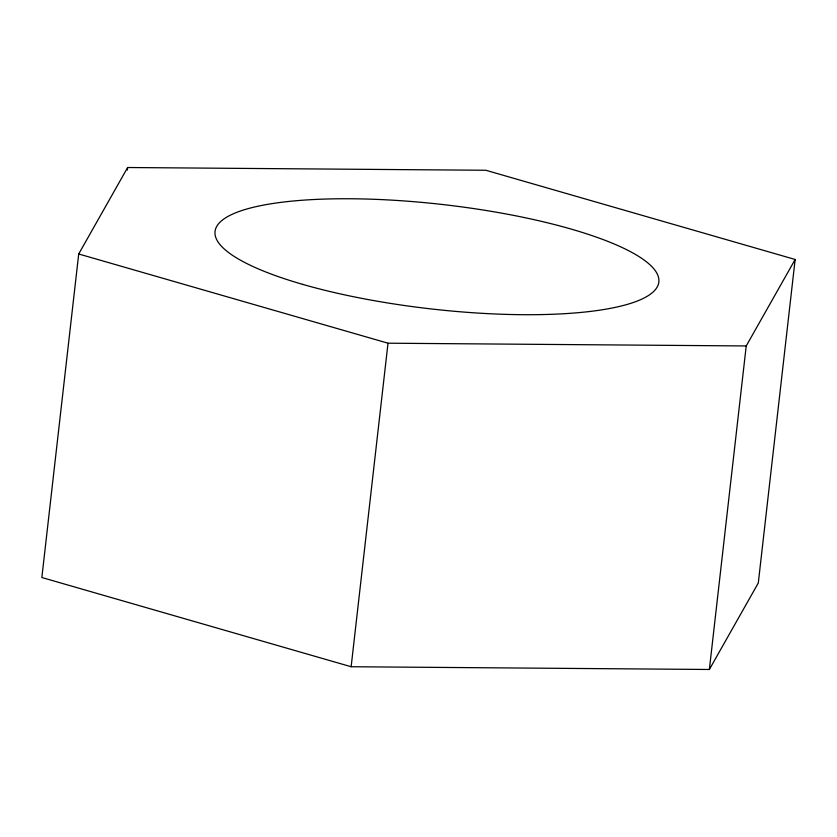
<?xml version="1.0" encoding="UTF-8"?>
<svg xmlns="http://www.w3.org/2000/svg" width="837" height="837" viewBox="0 0 837 837"><rect width="100%" height="100%" fill="white"/><g stroke="black" fill="none" stroke-linecap="round" stroke-linejoin="round"><path stroke-width="1.26" d="M78.709 253.988L41.85 577.52L351.142 666.733L709.368 669.485L758.291 583.012L795.15 259.48L485.858 170.267L127.632 167.515L78.709 253.988L388.012 343.201L746.227 345.953L795.15 259.48M127.339 170.11L127.632 167.515M351.142 666.733L388.012 343.201M709.368 669.485L746.227 345.953M302.607 284.35A223.343 52.522 6.5 0 0 657.15 287.07A223.343 52.522 6.5 0 0 351.027 198.767A223.343 52.522 6.5 0 0 302.607 284.35"/></g></svg>
